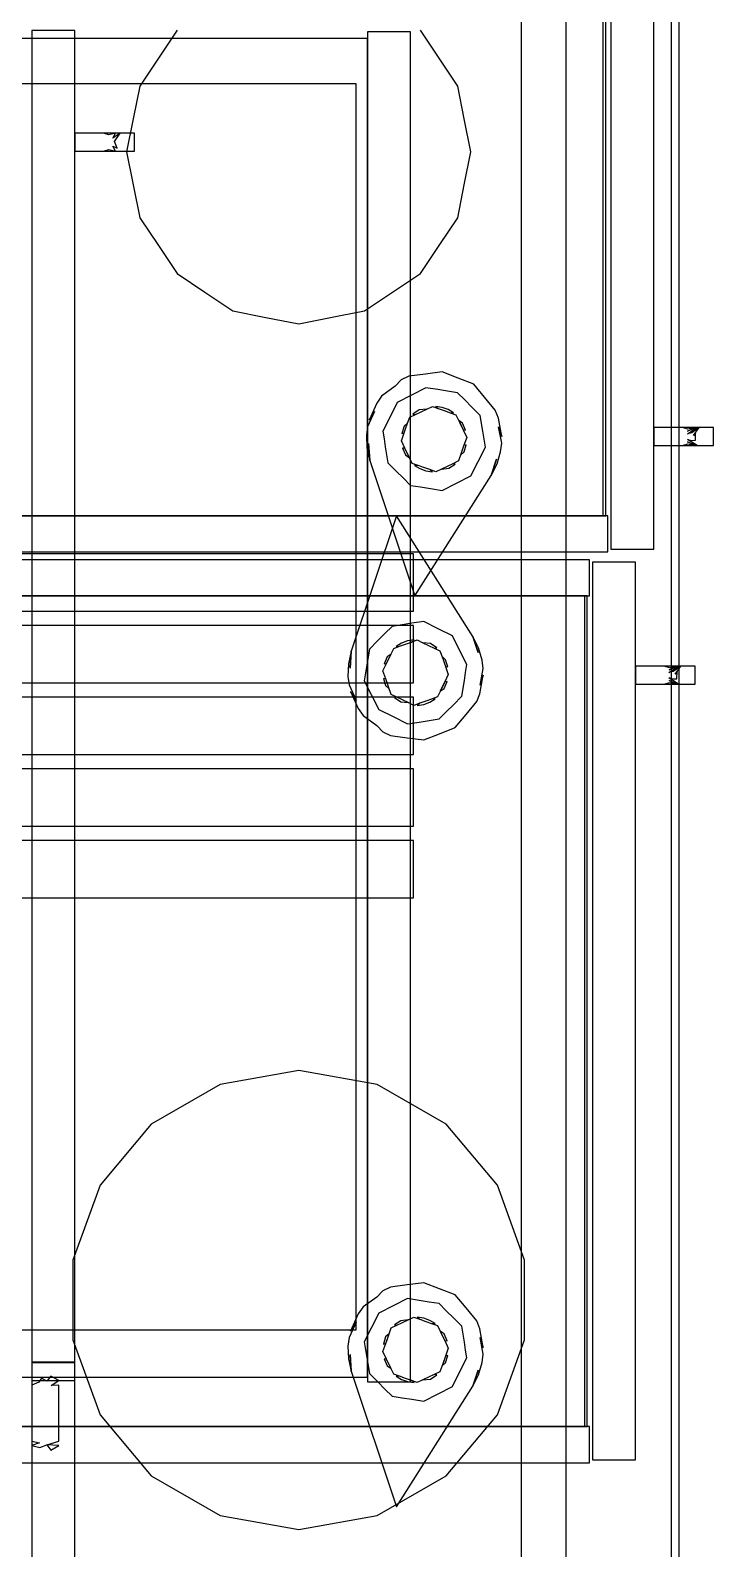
# Model space of a CAD drawing. Header units: millimetres. Extents: x -28.2 to 24.3, y -24.8 to 12.4.
# Drawn here: x -5.409 to -5.106, y 2.232 to 2.905 of the extents above; entities that cross this region are included whole.
import ezdxf

# ---------------------------------------------------------------- set-up
doc = ezdxf.new("R2010")
doc.units = ezdxf.units.MM
doc.layers.add('BUILDINGELEMENTPROXY', color=8, linetype='Continuous')
doc.layers.add('FURNISHINGELEMENT', color=8, linetype='Continuous')

msp = doc.modelspace()

# ---------------------------------------------------------------- linework, layer by layer
at = {"layer": 'BUILDINGELEMENTPROXY'}
for p, q in [((-5.12456, 2.10132, 1.235), (-5.12456, 3.09252, 1.235)), ((-5.34354, 2.9051, 1.25935), (-5.3518, 2.89274, 1.25935)), ((-5.22752, 2.89274, 1.25935), (-5.23578, 2.9051, 1.25935)), ((-5.3518, 2.89274, 1.25935), (-5.36006, 2.88038, 1.25935)), ((-5.21926, 2.88038, 1.25935), (-5.22752, 2.89274, 1.25935)), ((-5.36006, 2.88038, 1.25935), (-5.36296, 2.8658, 1.25935)), ((-5.21636, 2.8658, 1.25935), (-5.21926, 2.88038, 1.25935)), ((-5.36296, 2.8658, 1.25935), (-5.36586, 2.85122, 1.25935)), ((-5.21346, 2.85122, 1.25935), (-5.21636, 2.8658, 1.25935)), ((-5.36586, 2.85122, 1.25935), (-5.36296, 2.83664, 1.25935)), ((-5.21636, 2.83664, 1.25935), (-5.21346, 2.85122, 1.25935)), ((-5.36296, 2.83664, 1.25935), (-5.36006, 2.82206, 1.25935)), ((-5.21926, 2.82206, 1.25935), (-5.21636, 2.83664, 1.25935)), ((-5.36006, 2.82206, 1.25935), (-5.3518, 2.8097, 1.25935)), ((-5.22752, 2.8097, 1.25935), (-5.21926, 2.82206, 1.25935)), ((-5.3518, 2.8097, 1.25935), (-5.34354, 2.79734, 1.25935)), ((-5.23578, 2.79734, 1.25935), (-5.22752, 2.8097, 1.25935)), ((-5.34354, 2.79734, 1.25935), (-5.33118, 2.78908, 1.25935)), ((-5.24814, 2.78908, 1.25935), (-5.23578, 2.79734, 1.25935)), ((-5.33118, 2.78908, 1.25935), (-5.31882, 2.78082, 1.25935)), ((-5.2605, 2.78082, 1.25935), (-5.24814, 2.78908, 1.25935)), ((-5.31882, 2.78082, 1.25935), (-5.30424, 2.77792, 1.25935)), ((-5.30424, 2.77792, 1.25935), (-5.28966, 2.77502, 1.25935)), ((-5.28966, 2.77502, 1.25935), (-5.27109, 2.77871, 1.25935)), ((-5.27109, 2.77871, 1.25935), (-5.2605, 2.78082, 1.25935)), ((-5.23886, 2.67312, 1.25935), (-5.58646, 2.67312, 1.25935)), ((-5.23886, 2.64772, 1.25935), (-5.23886, 2.67312, 1.25935)), ((-5.58646, 2.64772, 1.25935), (-5.23886, 2.64772, 1.25935)), ((-5.23886, 2.64137, 1.25935), (-5.58646, 2.64137, 1.25935)), ((-5.23886, 2.61597, 1.25935), (-5.23886, 2.64137, 1.25935)), ((-5.58646, 2.61597, 1.25935), (-5.23886, 2.61597, 1.25935)), ((-5.23886, 2.60962, 1.25935), (-5.58646, 2.60962, 1.25935)), ((-5.23886, 2.58422, 1.25935), (-5.23886, 2.60962, 1.25935)), ((-5.58646, 2.58422, 1.25935), (-5.23886, 2.58422, 1.25935)), ((-5.23886, 2.57787, 1.25935), (-5.58646, 2.57787, 1.25935)), ((-5.23886, 2.55247, 1.25935), (-5.23886, 2.57787, 1.25935)), ((-5.58646, 2.55247, 1.25935), (-5.23886, 2.55247, 1.25935)), ((-5.23886, 2.54612, 1.25935), (-5.58646, 2.54612, 1.25935)), ((-5.23886, 2.52072, 1.25935), (-5.23886, 2.54612, 1.25935)), ((-5.58646, 2.52072, 1.25935), (-5.23886, 2.52072, 1.25935)), ((-5.28966, 2.44422, 1.25935), (-5.32441, 2.43809, 1.25935)), ((-5.25491, 2.43809, 1.25935), (-5.28966, 2.44422, 1.25935)), ((-5.32441, 2.43809, 1.25935), (-5.35496, 2.42045, 1.25935)), ((-5.22435, 2.42045, 1.25935), (-5.25491, 2.43809, 1.25935)), ((-5.35496, 2.42045, 1.25935), (-5.37764, 2.39342, 1.25935)), ((-5.20167, 2.39342, 1.25935), (-5.22435, 2.42045, 1.25935)), ((-5.37764, 2.39342, 1.25935), (-5.38971, 2.36026, 1.25935)), ((-5.1896, 2.36026, 1.25935), (-5.20167, 2.39342, 1.25935)), ((-5.38971, 2.36026, 1.25935), (-5.38971, 2.32498, 1.25935)), ((-5.1896, 2.32498, 1.25935), (-5.1896, 2.36026, 1.25935)), ((-5.38971, 2.32498, 1.25935), (-5.37764, 2.29182, 1.25935)), ((-5.20167, 2.29182, 1.25935), (-5.1896, 2.32498, 1.25935)), ((-5.37764, 2.29182, 1.25935), (-5.35496, 2.26479, 1.25935)), ((-5.22435, 2.26479, 1.25935), (-5.20167, 2.29182, 1.25935)), ((-5.35496, 2.26479, 1.25935), (-5.32441, 2.24715, 1.25935)), ((-5.25491, 2.24715, 1.25935), (-5.22435, 2.26479, 1.25935)), ((-5.32441, 2.24715, 1.25935), (-5.28966, 2.24102, 1.25935)), ((-5.28966, 2.24102, 1.25935), (-5.25491, 2.24715, 1.25935))]:
    msp.add_line(p, q, dxfattribs=at)
at = {"layer": 'FURNISHINGELEMENT'}
for p, q in [((-5.19116, 4.34515), (-5.19116, 0.13292)), ((-5.17116, 0.13292), (-5.17116, 4.34515)), ((-5.15141, 3.07301, 1.18375), (-5.15141, 2.67523, 1.18375)), ((-5.13241, 2.67523, 1.18375), (-5.13241, 3.07301, 1.18375)), ((-5.15481, 2.69001, 0.50125), (-5.15481, 3.05801, 0.50125)), ((-5.15372, 2.69001, 1.18425), (-5.15372, 3.05801, 1.18425)), ((-5.1212, 1.12066), (-5.1212, 3.05092)), ((-5.25916, 2.90144, 2.031), (-5.65916, 2.90144, 2.031)), ((-5.38885, 2.90503, 2.79), (-5.40785, 2.90503, 2.79)), ((-5.40785, 2.90503, 2.79), (-5.40785, 2.30703, 2.79)), ((-5.38885, 2.30703, 2.79), (-5.38885, 2.90503, 2.79)), ((-5.24016, 2.90444, 2.033), (-5.25916, 2.90444, 2.033)), ((-5.25916, 2.90444, 2.033), (-5.25916, 2.30644, 2.033)), ((-5.25916, 2.30844, 2.031), (-5.25916, 2.90144, 2.031)), ((-5.24016, 2.30644, 2.033), (-5.24016, 2.90444, 2.033)), ((-5.26416, 2.88144, 2.019), (-5.50416, 2.88144, 2.019)), ((-5.26416, 2.32944, 2.019), (-5.26416, 2.88144, 2.019)), ((-5.36235, 2.85951, 2.4065), (-5.38885, 2.85951, 2.4065)), ((-5.38885, 2.85951, 2.4065), (-5.38885, 2.85151, 2.4065)), ((-5.38611, 2.85951, 2.235), (-5.38885, 2.85951, 2.235)), ((-5.38885, 2.85951, 2.235), (-5.38885, 2.85551, 2.239)), ((-5.3811, 2.85951, 2.235), (-5.38611, 2.85951, 2.235)), ((-5.37609, 2.85951, 2.235), (-5.3811, 2.85951, 2.235)), ((-5.37374, 2.85875, 2.23734), (-5.37609, 2.85951, 2.235)), ((-5.37086, 2.85951, 2.23572), (-5.37374, 2.85875, 2.23734)), ((-5.36869, 2.85951, 2.23712), (-5.37201, 2.8573, 2.23912)), ((-5.37201, 2.8573, 2.23912), (-5.37086, 2.85951, 2.23572)), ((-5.37124, 2.85578, 2.24021), (-5.36869, 2.85951, 2.23712)), ((-5.36235, 2.85151, 2.4065), (-5.36235, 2.85951, 2.4065)), ((-5.38885, 2.85551, 2.239), (-5.38885, 2.85151, 2.235)), ((-5.37609, 2.85151, 2.235), (-5.37374, 2.85226, 2.23734)), ((-5.37374, 2.85226, 2.23734), (-5.37086, 2.85151, 2.23572)), ((-5.37086, 2.85151, 2.23572), (-5.37193, 2.85371, 2.23916)), ((-5.37193, 2.85371, 2.23916), (-5.37009, 2.85288, 2.24015)), ((-5.37009, 2.85288, 2.24015), (-5.37124, 2.85578, 2.24021)), ((-5.38885, 2.85151, 2.4065), (-5.36235, 2.85151, 2.4065)), ((-5.38885, 2.85151, 2.235), (-5.38611, 2.85151, 2.235)), ((-5.38611, 2.85151, 2.235), (-5.3811, 2.85151, 2.235)), ((-5.3811, 2.85151, 2.235), (-5.37609, 2.85151, 2.235)), ((-5.24088, 2.75185, 0.485), (-5.24429, 2.75023, 0.48382)), ((-5.23347, 2.75282, 0.485), (-5.24088, 2.75185, 0.485)), ((-5.22606, 2.75378, 0.485), (-5.23347, 2.75282, 0.485)), ((-5.21911, 2.75105, 0.485), (-5.22606, 2.75378, 0.485)), ((-5.21215, 2.74833, 0.485), (-5.21911, 2.75105, 0.485)), ((-5.2469, 2.74743, 0.485), (-5.25293, 2.74301, 0.485)), ((-5.24429, 2.75023, 0.48382), (-5.2469, 2.74743, 0.485)), ((-5.23334, 2.74672, 0.357), (-5.23967, 2.74349, 0.357)), ((-5.2281, 2.7459, 0.357), (-5.23334, 2.74672, 0.357)), ((-5.2237, 2.7452, 0.357), (-5.2281, 2.7459, 0.357)), ((-5.2193, 2.74451, 0.357), (-5.2237, 2.7452, 0.357)), ((-5.21614, 2.74136, 0.357), (-5.2193, 2.74451, 0.357)), ((-5.20737, 2.74258, 0.485), (-5.21215, 2.74833, 0.485)), ((-5.25513, 2.73995, 0.48394), (-5.25853, 2.73235, 0.48383)), ((-5.25293, 2.74301, 0.485), (-5.25513, 2.73995, 0.48394)), ((-5.246, 2.74025, 0.357), (-5.24922, 2.73392, 0.357)), ((-5.23967, 2.74349, 0.357), (-5.246, 2.74025, 0.357)), ((-5.23296, 2.73729, 0.357), (-5.23046, 2.73848, 0.357)), ((-5.23046, 2.73848, 0.357), (-5.22785, 2.73755, 0.357)), ((-5.22611, 2.73804, 0.35995), (-5.22904, 2.73848, 0.35997)), ((-5.22904, 2.73848, 0.35997), (-5.22785, 2.73755, 0.361)), ((-5.22785, 2.73755, 0.357), (-5.22523, 2.73662, 0.357)), ((-5.22785, 2.73755, 0.361), (-5.22523, 2.73662, 0.361)), ((-5.22349, 2.73709, 0.36003), (-5.22611, 2.73804, 0.35995)), ((-5.21299, 2.73821, 0.357), (-5.21614, 2.74136, 0.357)), ((-5.20923, 2.73447, 0.357), (-5.21299, 2.73821, 0.357)), ((-5.2026, 2.73683, 0.485), (-5.20737, 2.74258, 0.485)), ((-5.25607, 2.73623, 0.485), (-5.25922, 2.72946, 0.485)), ((-5.25853, 2.73235, 0.48383), (-5.25607, 2.73623, 0.485)), ((-5.24922, 2.73392, 0.357), (-5.25244, 2.72758, 0.357)), ((-5.24141, 2.7311, 0.361), (-5.24303, 2.72973, 0.35971)), ((-5.24233, 2.72849, 0.361), (-5.24141, 2.7311, 0.361)), ((-5.24171, 2.73026, 0.357), (-5.24048, 2.73372, 0.357)), ((-5.24048, 2.73372, 0.357), (-5.23797, 2.73491, 0.357)), ((-5.23631, 2.73692, 0.35959), (-5.2391, 2.73505, 0.35987)), ((-5.2391, 2.73505, 0.35987), (-5.23797, 2.73491, 0.361)), ((-5.23797, 2.73491, 0.357), (-5.23547, 2.7361, 0.357)), ((-5.23797, 2.73491, 0.361), (-5.23547, 2.7361, 0.361)), ((-5.23296, 2.73729, 0.361), (-5.23631, 2.73692, 0.35959)), ((-5.23547, 2.7361, 0.357), (-5.23296, 2.73729, 0.357)), ((-5.23547, 2.7361, 0.361), (-5.23296, 2.73729, 0.361)), ((-5.22523, 2.73662, 0.357), (-5.22262, 2.73569, 0.357)), ((-5.22523, 2.73662, 0.361), (-5.22262, 2.73569, 0.361)), ((-5.22111, 2.73567, 0.35986), (-5.22349, 2.73709, 0.36003)), ((-5.22262, 2.73569, 0.357), (-5.22001, 2.73477, 0.357)), ((-5.22262, 2.73569, 0.361), (-5.22111, 2.73567, 0.35986)), ((-5.22001, 2.73477, 0.357), (-5.21843, 2.73145, 0.357)), ((-5.21706, 2.73106, 0.35971), (-5.21882, 2.73226, 0.361)), ((-5.21882, 2.73226, 0.361), (-5.21763, 2.72976, 0.361)), ((-5.21843, 2.73145, 0.357), (-5.21684, 2.7281, 0.357)), ((-5.21578, 2.72799, 0.35938), (-5.21706, 2.73106, 0.35971)), ((-5.20812, 2.72745, 0.357), (-5.20923, 2.73447, 0.357)), ((-5.2012, 2.73333, 0.48394), (-5.2026, 2.73683, 0.485)), ((-5.19974, 2.72513, 0.48383), (-5.2012, 2.73333, 0.48394)), ((-5.25922, 2.72946, 0.485), (-5.25967, 2.72571, 0.48398)), ((-5.25967, 2.72571, 0.48398), (-5.25946, 2.72009, 0.48353)), ((-5.25244, 2.72758, 0.357), (-5.25188, 2.72407, 0.357)), ((-5.25188, 2.72407, 0.357), (-5.25132, 2.72056, 0.357)), ((-5.24419, 2.72326, 0.357), (-5.24295, 2.72676, 0.357)), ((-5.24303, 2.72973, 0.35971), (-5.24399, 2.72654, 0.35938)), ((-5.24399, 2.72654, 0.35938), (-5.24295, 2.72676, 0.361)), ((-5.24295, 2.72676, 0.357), (-5.24171, 2.73026, 0.357)), ((-5.24295, 2.72676, 0.361), (-5.24233, 2.72849, 0.361)), ((-5.21763, 2.72976, 0.361), (-5.21684, 2.7281, 0.361)), ((-5.21684, 2.7281, 0.357), (-5.21524, 2.72475, 0.357)), ((-5.21684, 2.7281, 0.361), (-5.21578, 2.72799, 0.35938)), ((-5.21524, 2.72475, 0.357), (-5.21649, 2.72125, 0.357)), ((-5.20756, 2.72394, 0.357), (-5.20812, 2.72745, 0.357)), ((-5.19977, 2.72216, 0.485), (-5.20119, 2.7295, 0.485)), ((-5.20119, 2.7295, 0.485), (-5.19974, 2.72513, 0.48383)), ((-5.10591, 2.72912, 1.14349), (-5.13241, 2.72912, 1.14349)), ((-5.13241, 2.72912, 1.14349), (-5.13241, 2.72112, 1.14349)), ((-5.12967, 2.72912, 0.97199), (-5.13241, 2.72912, 0.97199)), ((-5.13241, 2.72912, 0.97199), (-5.13241, 2.72512, 0.97599)), ((-5.13241, 2.72512, 0.97599), (-5.13241, 2.72112, 0.97199)), ((-5.12466, 2.72912, 0.97199), (-5.12967, 2.72912, 0.97199)), ((-5.11965, 2.72912, 0.97199), (-5.12466, 2.72912, 0.97199)), ((-5.11731, 2.72836, 0.97433), (-5.11965, 2.72912, 0.97199)), ((-5.11755, 2.72636, 0.97579), (-5.11327, 2.72912, 0.97332)), ((-5.1156, 2.7267, 0.97621), (-5.11755, 2.72636, 0.97579)), ((-5.11327, 2.72912, 0.97332), (-5.11745, 2.72748, 0.97522)), ((-5.11745, 2.72748, 0.97522), (-5.11442, 2.72912, 0.97271)), ((-5.11442, 2.72912, 0.97271), (-5.11731, 2.72836, 0.97433)), ((-5.11225, 2.72912, 0.97412), (-5.1156, 2.7267, 0.97621)), ((-5.11479, 2.72559, 0.97719), (-5.11225, 2.72912, 0.97412)), ((-5.11395, 2.72668, 0.97809), (-5.11479, 2.72559, 0.97719)), ((-5.11396, 2.72347, 0.97794), (-5.11395, 2.72668, 0.97809)), ((-5.10591, 2.72112, 1.14349), (-5.10591, 2.72912, 1.14349)), ((-5.25946, 2.72009, 0.48353), (-5.25819, 2.71455, 0.48395)), ((-5.25819, 2.71455, 0.48395), (-5.2587, 2.722, 0.485)), ((-5.2587, 2.722, 0.485), (-5.25819, 2.71455, 0.485)), ((-5.25132, 2.72056, 0.357), (-5.2502, 2.71355, 0.357)), ((-5.2426, 2.71991, 0.357), (-5.24419, 2.72326, 0.357)), ((-5.2426, 2.71991, 0.361), (-5.24365, 2.72002, 0.35938)), ((-5.24365, 2.72002, 0.35938), (-5.24238, 2.71696, 0.35971)), ((-5.24181, 2.71826, 0.361), (-5.2426, 2.71991, 0.361)), ((-5.241, 2.71656, 0.357), (-5.2426, 2.71991, 0.357)), ((-5.24062, 2.71575, 0.361), (-5.24181, 2.71826, 0.361)), ((-5.21773, 2.71776, 0.357), (-5.21896, 2.7143, 0.357)), ((-5.2171, 2.71952, 0.361), (-5.21803, 2.71691, 0.361)), ((-5.21803, 2.71691, 0.361), (-5.2164, 2.71829, 0.35971)), ((-5.21649, 2.72125, 0.357), (-5.21773, 2.71776, 0.357)), ((-5.21649, 2.72125, 0.361), (-5.2171, 2.71952, 0.361)), ((-5.21545, 2.72147, 0.35938), (-5.21649, 2.72125, 0.361)), ((-5.2164, 2.71829, 0.35971), (-5.21545, 2.72147, 0.35938)), ((-5.21022, 2.71409, 0.357), (-5.207, 2.72043, 0.357)), ((-5.207, 2.72043, 0.357), (-5.20756, 2.72394, 0.357)), ((-5.2018, 2.71301, 0.48353), (-5.20024, 2.71841, 0.48398)), ((-5.20024, 2.71841, 0.48398), (-5.19977, 2.72216, 0.485)), ((-5.13241, 2.72112, 1.14349), (-5.10591, 2.72112, 1.14349)), ((-5.13241, 2.72112, 0.97199), (-5.12967, 2.72112, 0.97199)), ((-5.12967, 2.72112, 0.97199), (-5.12466, 2.72112, 0.97199)), ((-5.12466, 2.72112, 0.97199), (-5.11965, 2.72112, 0.97199)), ((-5.11965, 2.72112, 0.97199), (-5.11731, 2.72187, 0.97433)), ((-5.11327, 2.72112, 0.97332), (-5.11755, 2.72387, 0.97579)), ((-5.11755, 2.72387, 0.97579), (-5.11546, 2.72345, 0.97624)), ((-5.11442, 2.72112, 0.97271), (-5.11745, 2.72275, 0.97522)), ((-5.11745, 2.72275, 0.97522), (-5.11327, 2.72112, 0.97332)), ((-5.11731, 2.72187, 0.97433), (-5.11442, 2.72112, 0.97271)), ((-5.11546, 2.72345, 0.97624), (-5.11396, 2.72347, 0.97794)), ((-5.25819, 2.71455, 0.485), (-5.23825, 2.65453, 0.485)), ((-5.2502, 2.71355, 0.357), (-5.24645, 2.7098, 0.357)), ((-5.24238, 2.71696, 0.35971), (-5.24062, 2.71575, 0.361)), ((-5.23943, 2.71325, 0.357), (-5.241, 2.71656, 0.357)), ((-5.23681, 2.71232, 0.357), (-5.23943, 2.71325, 0.357)), ((-5.23681, 2.71232, 0.361), (-5.23833, 2.71235, 0.35986)), ((-5.23833, 2.71235, 0.35986), (-5.23595, 2.71092, 0.36003)), ((-5.2342, 2.71139, 0.361), (-5.23681, 2.71232, 0.361)), ((-5.2342, 2.71139, 0.357), (-5.23681, 2.71232, 0.357)), ((-5.23595, 2.71092, 0.36003), (-5.23332, 2.70997, 0.35995)), ((-5.23159, 2.71046, 0.361), (-5.2342, 2.71139, 0.361)), ((-5.23159, 2.71046, 0.357), (-5.2342, 2.71139, 0.357)), ((-5.22647, 2.71072, 0.357), (-5.22898, 2.70953, 0.357)), ((-5.22397, 2.71192, 0.361), (-5.22647, 2.71072, 0.361)), ((-5.22397, 2.71192, 0.357), (-5.22647, 2.71072, 0.357)), ((-5.22647, 2.71072, 0.361), (-5.22313, 2.7111, 0.35959)), ((-5.22146, 2.71311, 0.361), (-5.22397, 2.71192, 0.361)), ((-5.22146, 2.71311, 0.357), (-5.22397, 2.71192, 0.357)), ((-5.22313, 2.7111, 0.35959), (-5.22033, 2.71296, 0.35987)), ((-5.21896, 2.7143, 0.357), (-5.22146, 2.71311, 0.357)), ((-5.22033, 2.71296, 0.35987), (-5.22146, 2.71311, 0.361)), ((-5.21344, 2.70776, 0.357), (-5.21022, 2.71409, 0.357)), ((-5.20438, 2.70794, 0.485), (-5.20208, 2.71505, 0.485)), ((-5.20208, 2.71505, 0.485), (-5.20438, 2.70794, 0.48395)), ((-5.20438, 2.70794, 0.48395), (-5.2018, 2.71301, 0.48353)), ((-5.24645, 2.7098, 0.357), (-5.24329, 2.70665, 0.357)), ((-5.24329, 2.70665, 0.357), (-5.24014, 2.7035, 0.357)), ((-5.23825, 2.65453, 0.485), (-5.20438, 2.70794, 0.485)), ((-5.23332, 2.70997, 0.35995), (-5.2304, 2.70953, 0.35997)), ((-5.2304, 2.70953, 0.35997), (-5.23159, 2.71046, 0.361)), ((-5.22898, 2.70953, 0.357), (-5.23159, 2.71046, 0.357)), ((-5.2261, 2.70129, 0.357), (-5.21977, 2.70453, 0.357)), ((-5.21977, 2.70453, 0.357), (-5.21344, 2.70776, 0.357)), ((-5.24014, 2.7035, 0.357), (-5.23574, 2.70281, 0.357)), ((-5.23574, 2.70281, 0.357), (-5.23134, 2.70212, 0.357)), ((-5.23134, 2.70212, 0.357), (-5.2261, 2.70129, 0.357)), ((-5.15272, 2.69001, 1.18475), (-5.73272, 2.69001, 1.18475)), ((-5.69772, 2.69001, 0.50125), (-5.15481, 2.69001, 0.50125)), ((-5.69772, 2.69001, 1.18425), (-5.15372, 2.69001, 1.18425)), ((-5.24642, 2.69001, 0.485), (-5.26636, 2.62999, 0.485)), ((-5.21256, 2.63659, 0.485), (-5.24642, 2.69001, 0.485)), ((-5.15272, 2.67401, 1.18475), (-5.15272, 2.69001, 1.18475)), ((-5.16089, 2.67053, 1.18475), (-5.74089, 2.67053, 1.18475)), ((-5.73272, 2.67401, 1.18475), (-5.15272, 2.67401, 1.18475)), ((-5.16089, 2.65453, 1.18475), (-5.16089, 2.67053, 1.18475)), ((-5.15141, 2.67523, 1.18375), (-5.13241, 2.67523, 1.18375)), ((-5.14058, 2.66953, 1.18375), (-5.15958, 2.66953, 1.18375)), ((-5.15958, 2.66953, 1.18375), (-5.15958, 2.27175, 1.18375)), ((-5.14058, 2.27175, 1.18375), (-5.14058, 2.66953, 1.18375)), ((-5.74089, 2.65453, 1.18475), (-5.16089, 2.65453, 1.18475)), ((-5.16299, 2.65453, 0.50125), (-5.70589, 2.65453, 0.50125)), ((-5.16189, 2.65453, 1.18425), (-5.70589, 2.65453, 1.18425)), ((-5.16299, 2.28653, 0.50125), (-5.16299, 2.65453, 0.50125)), ((-5.16189, 2.28653, 1.18425), (-5.16189, 2.65453, 1.18425)), ((-5.25147, 2.63788, 0.357), (-5.25462, 2.63474, 0.357)), ((-5.24831, 2.64103, 0.357), (-5.25147, 2.63788, 0.357)), ((-5.24391, 2.64172, 0.357), (-5.24831, 2.64103, 0.357)), ((-5.23951, 2.64242, 0.357), (-5.24391, 2.64172, 0.357)), ((-5.23427, 2.64324, 0.357), (-5.23951, 2.64242, 0.357)), ((-5.22794, 2.64001, 0.357), (-5.23427, 2.64324, 0.357)), ((-5.22161, 2.63678, 0.357), (-5.22794, 2.64001, 0.357)), ((-5.21839, 2.63044, 0.357), (-5.22161, 2.63678, 0.357)), ((-5.20998, 2.63152, 0.48353), (-5.21256, 2.63659, 0.48395)), ((-5.21256, 2.63659, 0.48395), (-5.21025, 2.62949, 0.485)), ((-5.21025, 2.62949, 0.485), (-5.21256, 2.63659, 0.485)), ((-5.26636, 2.62999, 0.48395), (-5.26764, 2.62444, 0.48353)), ((-5.26636, 2.62999, 0.485), (-5.26688, 2.62253, 0.485)), ((-5.26688, 2.62253, 0.485), (-5.26636, 2.62999, 0.48395)), ((-5.25838, 2.63099, 0.357), (-5.25949, 2.62397, 0.357)), ((-5.25462, 2.63474, 0.357), (-5.25838, 2.63099, 0.357)), ((-5.24918, 2.62797, 0.357), (-5.2476, 2.63129, 0.357)), ((-5.2476, 2.63129, 0.357), (-5.24499, 2.63222, 0.357)), ((-5.24412, 2.63361, 0.36003), (-5.2465, 2.63219, 0.35986)), ((-5.2465, 2.63219, 0.35986), (-5.24499, 2.63222, 0.361)), ((-5.24499, 2.63222, 0.361), (-5.24238, 2.63314, 0.361)), ((-5.24499, 2.63222, 0.357), (-5.24238, 2.63314, 0.357)), ((-5.2415, 2.63457, 0.35995), (-5.24412, 2.63361, 0.36003)), ((-5.24238, 2.63314, 0.361), (-5.23976, 2.63407, 0.361)), ((-5.24238, 2.63314, 0.357), (-5.23976, 2.63407, 0.357)), ((-5.23857, 2.63501, 0.35997), (-5.2415, 2.63457, 0.35995)), ((-5.23976, 2.63407, 0.361), (-5.23857, 2.63501, 0.35997)), ((-5.23976, 2.63407, 0.357), (-5.23715, 2.635, 0.357)), ((-5.23715, 2.635, 0.357), (-5.23465, 2.63381, 0.357)), ((-5.23465, 2.63381, 0.361), (-5.23214, 2.63262, 0.361)), ((-5.2313, 2.63344, 0.35959), (-5.23465, 2.63381, 0.361)), ((-5.23465, 2.63381, 0.357), (-5.23214, 2.63262, 0.357)), ((-5.23214, 2.63262, 0.361), (-5.22964, 2.63143, 0.361)), ((-5.23214, 2.63262, 0.357), (-5.22964, 2.63143, 0.357)), ((-5.22851, 2.63157, 0.35987), (-5.2313, 2.63344, 0.35959)), ((-5.22964, 2.63143, 0.361), (-5.22851, 2.63157, 0.35987)), ((-5.22964, 2.63143, 0.357), (-5.22713, 2.63024, 0.357)), ((-5.22713, 2.63024, 0.357), (-5.2259, 2.62678, 0.357)), ((-5.21517, 2.6241, 0.357), (-5.21839, 2.63044, 0.357)), ((-5.20842, 2.62612, 0.48398), (-5.20998, 2.63152, 0.48353)), ((-5.26764, 2.62444, 0.48353), (-5.26784, 2.61882, 0.48398)), ((-5.25949, 2.62397, 0.357), (-5.26005, 2.62046, 0.357)), ((-5.25237, 2.62127, 0.357), (-5.25077, 2.62462, 0.357)), ((-5.25055, 2.62758, 0.35971), (-5.25183, 2.62451, 0.35938)), ((-5.25183, 2.62451, 0.35938), (-5.25077, 2.62462, 0.361)), ((-5.25077, 2.62462, 0.357), (-5.24918, 2.62797, 0.357)), ((-5.25077, 2.62462, 0.361), (-5.24998, 2.62628, 0.361)), ((-5.24879, 2.62878, 0.361), (-5.25055, 2.62758, 0.35971)), ((-5.24998, 2.62628, 0.361), (-5.24879, 2.62878, 0.361)), ((-5.22458, 2.62625, 0.35971), (-5.2262, 2.62763, 0.361)), ((-5.2262, 2.62763, 0.361), (-5.22528, 2.62501, 0.361)), ((-5.2259, 2.62678, 0.357), (-5.22466, 2.62328, 0.357)), ((-5.22528, 2.62501, 0.361), (-5.22466, 2.62328, 0.361)), ((-5.22466, 2.62328, 0.361), (-5.22362, 2.62307, 0.35938)), ((-5.22466, 2.62328, 0.357), (-5.22342, 2.61979, 0.357)), ((-5.22362, 2.62307, 0.35938), (-5.22458, 2.62625, 0.35971)), ((-5.21573, 2.6206, 0.357), (-5.21517, 2.6241, 0.357)), ((-5.20795, 2.62238, 0.485), (-5.20842, 2.62612, 0.48398)), ((-5.11408, 2.62342, 1.14075), (-5.14058, 2.62342, 1.14075)), ((-5.14058, 2.62342, 1.14075), (-5.14058, 2.61542, 1.14075)), ((-5.13784, 2.62342, 0.96925), (-5.14058, 2.62342, 0.96925)), ((-5.14058, 2.62342, 0.96925), (-5.14058, 2.61942, 0.97325)), ((-5.13283, 2.62342, 0.96925), (-5.13784, 2.62342, 0.96925)), ((-5.12782, 2.62342, 0.96925), (-5.13283, 2.62342, 0.96925)), ((-5.12548, 2.62266, 0.97159), (-5.12782, 2.62342, 0.96925)), ((-5.12572, 2.62066, 0.97305), (-5.12145, 2.62342, 0.97058)), ((-5.12145, 2.62342, 0.97058), (-5.12563, 2.62178, 0.97248)), ((-5.12563, 2.62178, 0.97248), (-5.12259, 2.62342, 0.96997)), ((-5.12259, 2.62342, 0.96997), (-5.12548, 2.62266, 0.97159)), ((-5.12042, 2.62342, 0.97137), (-5.12378, 2.621, 0.97346)), ((-5.12297, 2.61989, 0.97445), (-5.12042, 2.62342, 0.97137)), ((-5.11408, 2.61542, 1.14075), (-5.11408, 2.62342, 1.14075)), ((-5.26784, 2.61882, 0.48398), (-5.26739, 2.61508, 0.485)), ((-5.26005, 2.62046, 0.357), (-5.26061, 2.61695, 0.357)), ((-5.26061, 2.61695, 0.357), (-5.25739, 2.61062, 0.357)), ((-5.25112, 2.61777, 0.357), (-5.25237, 2.62127, 0.357)), ((-5.25112, 2.61777, 0.361), (-5.25216, 2.61799, 0.35938)), ((-5.25216, 2.61799, 0.35938), (-5.25121, 2.61481, 0.35971)), ((-5.24988, 2.61428, 0.357), (-5.25112, 2.61777, 0.357)), ((-5.25051, 2.61604, 0.361), (-5.25112, 2.61777, 0.361)), ((-5.22501, 2.61644, 0.357), (-5.22661, 2.61309, 0.357)), ((-5.22501, 2.61644, 0.361), (-5.2258, 2.61478, 0.361)), ((-5.22523, 2.61348, 0.35971), (-5.22396, 2.61655, 0.35938)), ((-5.22342, 2.61979, 0.357), (-5.22501, 2.61644, 0.357)), ((-5.22396, 2.61655, 0.35938), (-5.22501, 2.61644, 0.361)), ((-5.21741, 2.61007, 0.357), (-5.21629, 2.61709, 0.357)), ((-5.21629, 2.61709, 0.357), (-5.21573, 2.6206, 0.357)), ((-5.20938, 2.61121, 0.48394), (-5.20791, 2.6194, 0.48383)), ((-5.20936, 2.61504, 0.485), (-5.20795, 2.62238, 0.485)), ((-5.20791, 2.6194, 0.48383), (-5.20936, 2.61504, 0.485)), ((-5.14058, 2.61942, 0.97325), (-5.14058, 2.61542, 0.96925)), ((-5.12378, 2.621, 0.97346), (-5.12572, 2.62066, 0.97305)), ((-5.12145, 2.61542, 0.97058), (-5.12572, 2.61817, 0.97305)), ((-5.12572, 2.61817, 0.97305), (-5.12363, 2.61775, 0.9735)), ((-5.12259, 2.61542, 0.96997), (-5.12563, 2.61706, 0.97248)), ((-5.12563, 2.61706, 0.97248), (-5.12145, 2.61542, 0.97058)), ((-5.12363, 2.61775, 0.9735), (-5.12214, 2.61777, 0.9752)), ((-5.12212, 2.62098, 0.97535), (-5.12297, 2.61989, 0.97445)), ((-5.12214, 2.61777, 0.9752), (-5.12212, 2.62098, 0.97535)), ((-5.26739, 2.61508, 0.485), (-5.26425, 2.6083, 0.485)), ((-5.26425, 2.6083, 0.485), (-5.26671, 2.61219, 0.48383)), ((-5.26671, 2.61219, 0.48383), (-5.26331, 2.60459, 0.48394)), ((-5.25739, 2.61062, 0.357), (-5.25417, 2.60428, 0.357)), ((-5.25121, 2.61481, 0.35971), (-5.24958, 2.61343, 0.361)), ((-5.24958, 2.61343, 0.361), (-5.25051, 2.61604, 0.361)), ((-5.24865, 2.61082, 0.357), (-5.24988, 2.61428, 0.357)), ((-5.24615, 2.60963, 0.357), (-5.24865, 2.61082, 0.357)), ((-5.22818, 2.60977, 0.357), (-5.2308, 2.60884, 0.357)), ((-5.22661, 2.61309, 0.357), (-5.22818, 2.60977, 0.357)), ((-5.2258, 2.61478, 0.361), (-5.22699, 2.61227, 0.361)), ((-5.22699, 2.61227, 0.361), (-5.22523, 2.61348, 0.35971)), ((-5.22116, 2.60632, 0.357), (-5.21741, 2.61007, 0.357)), ((-5.21077, 2.6077, 0.485), (-5.20938, 2.61121, 0.48394)), ((-5.14058, 2.61542, 1.14075), (-5.11408, 2.61542, 1.14075)), ((-5.14058, 2.61542, 0.96925), (-5.13784, 2.61542, 0.96925)), ((-5.13784, 2.61542, 0.96925), (-5.13283, 2.61542, 0.96925)), ((-5.13283, 2.61542, 0.96925), (-5.12782, 2.61542, 0.96925)), ((-5.12782, 2.61542, 0.96925), (-5.12548, 2.61617, 0.97159)), ((-5.12548, 2.61617, 0.97159), (-5.12259, 2.61542, 0.96997)), ((-5.26331, 2.60459, 0.48394), (-5.2611, 2.60152, 0.485)), ((-5.25417, 2.60428, 0.357), (-5.24784, 2.60105, 0.357)), ((-5.24615, 2.60963, 0.361), (-5.24728, 2.60949, 0.35987)), ((-5.24728, 2.60949, 0.35987), (-5.24448, 2.60762, 0.35959)), ((-5.24364, 2.60844, 0.357), (-5.24615, 2.60963, 0.357)), ((-5.24364, 2.60844, 0.361), (-5.24615, 2.60963, 0.361)), ((-5.24448, 2.60762, 0.35959), (-5.24114, 2.60725, 0.361)), ((-5.24114, 2.60725, 0.357), (-5.24364, 2.60844, 0.357)), ((-5.24114, 2.60725, 0.361), (-5.24364, 2.60844, 0.361)), ((-5.23863, 2.60605, 0.357), (-5.24114, 2.60725, 0.357)), ((-5.23602, 2.60698, 0.357), (-5.23863, 2.60605, 0.357)), ((-5.23602, 2.60698, 0.361), (-5.23721, 2.60605, 0.35997)), ((-5.23721, 2.60605, 0.35997), (-5.23429, 2.60649, 0.35995)), ((-5.23341, 2.60791, 0.357), (-5.23602, 2.60698, 0.357)), ((-5.23341, 2.60791, 0.361), (-5.23602, 2.60698, 0.361)), ((-5.23429, 2.60649, 0.35995), (-5.23166, 2.60744, 0.36003)), ((-5.2308, 2.60884, 0.357), (-5.23341, 2.60791, 0.357)), ((-5.2308, 2.60884, 0.361), (-5.23341, 2.60791, 0.361)), ((-5.23166, 2.60744, 0.36003), (-5.22928, 2.60887, 0.35986)), ((-5.22928, 2.60887, 0.35986), (-5.2308, 2.60884, 0.361)), ((-5.22747, 2.60003, 0.357), (-5.22432, 2.60317, 0.357)), ((-5.22432, 2.60317, 0.357), (-5.22116, 2.60632, 0.357)), ((-5.21555, 2.60196, 0.485), (-5.21077, 2.6077, 0.485)), ((-5.2611, 2.60152, 0.485), (-5.25508, 2.5971, 0.485)), ((-5.25508, 2.5971, 0.485), (-5.25246, 2.5943, 0.48382)), ((-5.24784, 2.60105, 0.357), (-5.24151, 2.59782, 0.357)), ((-5.24151, 2.59782, 0.357), (-5.23627, 2.59864, 0.357)), ((-5.23627, 2.59864, 0.357), (-5.23187, 2.59933, 0.357)), ((-5.23187, 2.59933, 0.357), (-5.22747, 2.60003, 0.357)), ((-5.22728, 2.59348, 0.485), (-5.22032, 2.59621, 0.485)), ((-5.22032, 2.59621, 0.485), (-5.21555, 2.60196, 0.485)), ((-5.25246, 2.5943, 0.48382), (-5.24906, 2.59268, 0.485)), ((-5.24906, 2.59268, 0.485), (-5.24165, 2.59172, 0.485)), ((-5.24165, 2.59172, 0.485), (-5.23424, 2.59075, 0.485)), ((-5.23424, 2.59075, 0.485), (-5.22728, 2.59348, 0.485)), ((-5.24906, 2.34837, 0.485), (-5.25246, 2.34675, 0.48382)), ((-5.24165, 2.34934, 0.485), (-5.24906, 2.34837, 0.485)), ((-5.23424, 2.3503, 0.485), (-5.24165, 2.34934, 0.485)), ((-5.22728, 2.34758, 0.485), (-5.23424, 2.3503, 0.485)), ((-5.22032, 2.34485, 0.485), (-5.22728, 2.34758, 0.485)), ((-5.25508, 2.34395, 0.485), (-5.2611, 2.33953, 0.485)), ((-5.25246, 2.34675, 0.48382), (-5.25508, 2.34395, 0.485)), ((-5.24151, 2.34324, 0.357), (-5.24784, 2.34001, 0.357)), ((-5.23627, 2.34242, 0.357), (-5.24151, 2.34324, 0.357)), ((-5.23187, 2.34172, 0.357), (-5.23627, 2.34242, 0.357)), ((-5.22747, 2.34103, 0.357), (-5.23187, 2.34172, 0.357)), ((-5.22432, 2.33788, 0.357), (-5.22747, 2.34103, 0.357)), ((-5.21555, 2.3391, 0.485), (-5.22032, 2.34485, 0.485)), ((-5.26331, 2.33647, 0.48394), (-5.26671, 2.32887, 0.48383)), ((-5.2611, 2.33953, 0.485), (-5.26331, 2.33647, 0.48394)), ((-5.25417, 2.33678, 0.357), (-5.25739, 2.33044, 0.357)), ((-5.24784, 2.34001, 0.357), (-5.25417, 2.33678, 0.357)), ((-5.24114, 2.33381, 0.357), (-5.23863, 2.335, 0.357)), ((-5.23863, 2.335, 0.357), (-5.23602, 2.33407, 0.357)), ((-5.23429, 2.33457, 0.35995), (-5.23721, 2.33501, 0.35997)), ((-5.23721, 2.33501, 0.35997), (-5.23602, 2.33407, 0.361)), ((-5.23602, 2.33407, 0.357), (-5.23341, 2.33314, 0.357)), ((-5.23602, 2.33407, 0.361), (-5.23341, 2.33314, 0.361)), ((-5.23166, 2.33361, 0.36003), (-5.23429, 2.33457, 0.35995)), ((-5.22116, 2.33474, 0.357), (-5.22432, 2.33788, 0.357)), ((-5.21741, 2.33099, 0.357), (-5.22116, 2.33474, 0.357)), ((-5.21077, 2.33335, 0.485), (-5.21555, 2.3391, 0.485)), ((-5.50416, 2.32944, 2.019), (-5.26416, 2.32944, 2.019)), ((-5.26425, 2.33276, 0.485), (-5.26739, 2.32598, 0.485)), ((-5.26671, 2.32887, 0.48383), (-5.26425, 2.33276, 0.485)), ((-5.25739, 2.33044, 0.357), (-5.26061, 2.3241, 0.357)), ((-5.24958, 2.32763, 0.361), (-5.25121, 2.32625, 0.35971)), ((-5.25051, 2.32501, 0.361), (-5.24958, 2.32763, 0.361)), ((-5.24988, 2.32678, 0.357), (-5.24865, 2.33024, 0.357)), ((-5.24865, 2.33024, 0.357), (-5.24615, 2.33143, 0.357)), ((-5.24448, 2.33344, 0.35959), (-5.24728, 2.33157, 0.35987)), ((-5.24728, 2.33157, 0.35987), (-5.24615, 2.33143, 0.361)), ((-5.24615, 2.33143, 0.357), (-5.24364, 2.33262, 0.357)), ((-5.24615, 2.33143, 0.361), (-5.24364, 2.33262, 0.361)), ((-5.24114, 2.33381, 0.361), (-5.24448, 2.33344, 0.35959)), ((-5.24364, 2.33262, 0.357), (-5.24114, 2.33381, 0.357)), ((-5.24364, 2.33262, 0.361), (-5.24114, 2.33381, 0.361)), ((-5.23341, 2.33314, 0.357), (-5.2308, 2.33222, 0.357)), ((-5.23341, 2.33314, 0.361), (-5.2308, 2.33222, 0.361)), ((-5.22928, 2.33219, 0.35986), (-5.23166, 2.33361, 0.36003)), ((-5.2308, 2.33222, 0.357), (-5.22818, 2.33129, 0.357)), ((-5.2308, 2.33222, 0.361), (-5.22928, 2.33219, 0.35986)), ((-5.22818, 2.33129, 0.357), (-5.22661, 2.32797, 0.357)), ((-5.22523, 2.32758, 0.35971), (-5.22699, 2.32878, 0.361)), ((-5.22699, 2.32878, 0.361), (-5.2258, 2.32628, 0.361)), ((-5.22661, 2.32797, 0.357), (-5.22501, 2.32462, 0.357)), ((-5.22396, 2.32451, 0.35938), (-5.22523, 2.32758, 0.35971)), ((-5.21629, 2.32397, 0.357), (-5.21741, 2.33099, 0.357)), ((-5.20938, 2.32985, 0.48394), (-5.21077, 2.33335, 0.485)), ((-5.20791, 2.32165, 0.48383), (-5.20938, 2.32985, 0.48394)), ((-5.26739, 2.32598, 0.485), (-5.26784, 2.32223, 0.48398)), ((-5.26784, 2.32223, 0.48398), (-5.26764, 2.31661, 0.48353)), ((-5.26061, 2.3241, 0.357), (-5.26005, 2.3206, 0.357)), ((-5.26005, 2.3206, 0.357), (-5.25949, 2.31709, 0.357)), ((-5.25237, 2.31979, 0.357), (-5.25112, 2.32328, 0.357)), ((-5.25121, 2.32625, 0.35971), (-5.25216, 2.32307, 0.35938)), ((-5.25216, 2.32307, 0.35938), (-5.25112, 2.32328, 0.361)), ((-5.25112, 2.32328, 0.357), (-5.24988, 2.32678, 0.357)), ((-5.25112, 2.32328, 0.361), (-5.25051, 2.32501, 0.361)), ((-5.2258, 2.32628, 0.361), (-5.22501, 2.32462, 0.361)), ((-5.22501, 2.32462, 0.357), (-5.22342, 2.32127, 0.357)), ((-5.22501, 2.32462, 0.361), (-5.22396, 2.32451, 0.35938)), ((-5.22342, 2.32127, 0.357), (-5.22466, 2.31777, 0.357)), ((-5.21573, 2.32046, 0.357), (-5.21629, 2.32397, 0.357)), ((-5.21517, 2.31695, 0.357), (-5.21573, 2.32046, 0.357)), ((-5.20795, 2.31868, 0.485), (-5.20936, 2.32602, 0.485)), ((-5.20936, 2.32602, 0.485), (-5.20791, 2.32165, 0.48383)), ((-5.38885, 2.31503, 2.789), (-5.40785, 2.31503, 2.789)), ((-5.40785, 2.31503, 2.789), (-5.40785, 1.71703, 2.789)), ((-5.38885, 2.31481, 2.789), (-5.40785, 2.31481, 2.789)), ((-5.40785, 2.31481, 2.789), (-5.40785, 1.71681, 2.789)), ((-5.38885, 1.71703, 2.789), (-5.38885, 2.31503, 2.789)), ((-5.38885, 1.71681, 2.789), (-5.38885, 2.31481, 2.789)), ((-5.26764, 2.31661, 0.48353), (-5.26636, 2.31107, 0.48395)), ((-5.26636, 2.31107, 0.48395), (-5.26688, 2.31852, 0.485)), ((-5.26688, 2.31852, 0.485), (-5.26636, 2.31107, 0.485)), ((-5.25949, 2.31709, 0.357), (-5.25838, 2.31007, 0.357)), ((-5.25077, 2.31644, 0.357), (-5.25237, 2.31979, 0.357)), ((-5.25077, 2.31644, 0.361), (-5.25183, 2.31655, 0.35938)), ((-5.25183, 2.31655, 0.35938), (-5.25055, 2.31348, 0.35971)), ((-5.24998, 2.31478, 0.361), (-5.25077, 2.31644, 0.361)), ((-5.24918, 2.31309, 0.357), (-5.25077, 2.31644, 0.357)), ((-5.24879, 2.31227, 0.361), (-5.24998, 2.31478, 0.361)), ((-5.2259, 2.31428, 0.357), (-5.22713, 2.31082, 0.357)), ((-5.22528, 2.31604, 0.361), (-5.2262, 2.31343, 0.361)), ((-5.2262, 2.31343, 0.361), (-5.22458, 2.31481, 0.35971)), ((-5.22466, 2.31777, 0.357), (-5.2259, 2.31428, 0.357)), ((-5.22466, 2.31777, 0.361), (-5.22528, 2.31604, 0.361)), ((-5.22362, 2.31799, 0.35938), (-5.22466, 2.31777, 0.361)), ((-5.22458, 2.31481, 0.35971), (-5.22362, 2.31799, 0.35938)), ((-5.21839, 2.31062, 0.357), (-5.21517, 2.31695, 0.357)), ((-5.20998, 2.30953, 0.48353), (-5.20842, 2.31494, 0.48398)), ((-5.20842, 2.31494, 0.48398), (-5.20795, 2.31868, 0.485)), ((-5.65916, 2.30844, 2.031), (-5.25916, 2.30844, 2.031)), ((-5.40785, 2.30703, 2.79), (-5.38885, 2.30703, 2.79)), ((-5.40361, 2.30793, 1.97568), (-5.40478, 2.30618, 1.97305)), ((-5.40361, 2.30793, 2.68768), (-5.40478, 2.30618, 2.68505)), ((-5.40126, 2.30665, 1.97367), (-5.40361, 2.30793, 1.97568)), ((-5.40126, 2.30665, 2.68567), (-5.40361, 2.30793, 2.68768)), ((-5.39938, 2.30892, 1.97786), (-5.40126, 2.30665, 1.97367)), ((-5.39938, 2.30892, 2.68986), (-5.40126, 2.30665, 2.68567)), ((-5.39585, 2.30691, 1.97647), (-5.39938, 2.30892, 1.97786)), ((-5.39585, 2.30691, 2.68847), (-5.39938, 2.30892, 2.68986)), ((-5.26636, 2.31107, 0.485), (-5.24642, 2.25105, 0.485)), ((-5.25838, 2.31007, 0.357), (-5.25462, 2.30632, 0.357)), ((-5.25055, 2.31348, 0.35971), (-5.24879, 2.31227, 0.361)), ((-5.2476, 2.30977, 0.357), (-5.24918, 2.31309, 0.357)), ((-5.24499, 2.30884, 0.357), (-5.2476, 2.30977, 0.357)), ((-5.24499, 2.30884, 0.361), (-5.2465, 2.30887, 0.35986)), ((-5.2465, 2.30887, 0.35986), (-5.24412, 2.30744, 0.36003)), ((-5.24238, 2.30791, 0.361), (-5.24499, 2.30884, 0.361)), ((-5.24238, 2.30791, 0.357), (-5.24499, 2.30884, 0.357)), ((-5.24412, 2.30744, 0.36003), (-5.2415, 2.30649, 0.35995)), ((-5.23976, 2.30698, 0.361), (-5.24238, 2.30791, 0.361)), ((-5.23976, 2.30698, 0.357), (-5.24238, 2.30791, 0.357)), ((-5.23857, 2.30605, 0.35997), (-5.23976, 2.30698, 0.361)), ((-5.23715, 2.30605, 0.357), (-5.23976, 2.30698, 0.357)), ((-5.23465, 2.30725, 0.357), (-5.23715, 2.30605, 0.357)), ((-5.23214, 2.30844, 0.361), (-5.23465, 2.30725, 0.361)), ((-5.23214, 2.30844, 0.357), (-5.23465, 2.30725, 0.357)), ((-5.23465, 2.30725, 0.361), (-5.2313, 2.30762, 0.35959)), ((-5.22964, 2.30963, 0.361), (-5.23214, 2.30844, 0.361)), ((-5.22964, 2.30963, 0.357), (-5.23214, 2.30844, 0.357)), ((-5.2313, 2.30762, 0.35959), (-5.22851, 2.30949, 0.35987)), ((-5.22713, 2.31082, 0.357), (-5.22964, 2.30963, 0.357)), ((-5.22851, 2.30949, 0.35987), (-5.22964, 2.30963, 0.361)), ((-5.22161, 2.30428, 0.357), (-5.21839, 2.31062, 0.357)), ((-5.21256, 2.30446, 0.485), (-5.21025, 2.31157, 0.485)), ((-5.21025, 2.31157, 0.485), (-5.21256, 2.30446, 0.48395)), ((-5.21256, 2.30446, 0.48395), (-5.20998, 2.30953, 0.48353)), ((-5.40478, 2.30618, 1.97305), (-5.40785, 2.3049, 1.97163)), ((-5.40478, 2.30618, 2.68505), (-5.40785, 2.3049, 2.68363)), ((-5.40785, 2.3049, 1.97163), (-5.40785, 2.30181, 1.97034)), ((-5.40785, 2.3049, 2.68363), (-5.40785, 2.30181, 2.68234)), ((-5.40785, 2.30181, 1.97034), (-5.40785, 2.29872, 1.96906)), ((-5.40785, 2.30181, 2.68234), (-5.40785, 2.29872, 2.68106)), ((-5.39932, 2.30472, 1.97145), (-5.39585, 2.30691, 1.97647)), ((-5.39932, 2.30472, 2.68345), (-5.39585, 2.30691, 2.68847)), ((-5.39585, 2.3049, 1.97163), (-5.39932, 2.30472, 1.97145)), ((-5.39585, 2.3049, 2.68363), (-5.39932, 2.30472, 2.68345)), ((-5.39585, 2.30181, 1.97034), (-5.39585, 2.3049, 1.97163)), ((-5.39585, 2.30181, 2.68234), (-5.39585, 2.3049, 2.68363)), ((-5.39585, 2.29872, 1.96906), (-5.39585, 2.30181, 1.97034)), ((-5.39585, 2.29872, 2.68106), (-5.39585, 2.30181, 2.68234)), ((-5.25916, 2.30644, 2.033), (-5.24016, 2.30644, 2.033)), ((-5.25462, 2.30632, 0.357), (-5.25147, 2.30317, 0.357)), ((-5.25147, 2.30317, 0.357), (-5.24831, 2.30003, 0.357)), ((-5.24642, 2.25105, 0.485), (-5.21256, 2.30446, 0.485)), ((-5.2415, 2.30649, 0.35995), (-5.23857, 2.30605, 0.35997)), ((-5.23427, 2.29782, 0.357), (-5.22794, 2.30105, 0.357)), ((-5.22794, 2.30105, 0.357), (-5.22161, 2.30428, 0.357)), ((-5.40785, 2.29872, 1.96906), (-5.40785, 2.29562, 1.96778)), ((-5.40785, 2.29872, 2.68106), (-5.40785, 2.29562, 2.67978)), ((-5.40785, 2.29562, 1.96778), (-5.40785, 2.29253, 1.9665)), ((-5.40785, 2.29562, 2.67978), (-5.40785, 2.29253, 2.6785)), ((-5.39585, 2.29562, 1.96778), (-5.39585, 2.29872, 1.96906)), ((-5.39585, 2.29562, 2.67978), (-5.39585, 2.29872, 2.68106)), ((-5.39585, 2.29253, 1.9665), (-5.39585, 2.29562, 1.96778)), ((-5.39585, 2.29253, 2.6785), (-5.39585, 2.29562, 2.67978)), ((-5.24831, 2.30003, 0.357), (-5.24391, 2.29933, 0.357)), ((-5.24391, 2.29933, 0.357), (-5.23951, 2.29864, 0.357)), ((-5.23951, 2.29864, 0.357), (-5.23427, 2.29782, 0.357)), ((-5.40785, 2.29253, 1.9665), (-5.40785, 2.28943, 1.96778)), ((-5.40785, 2.29253, 2.6785), (-5.40785, 2.28943, 2.67978)), ((-5.40785, 2.28943, 1.96778), (-5.40785, 2.28634, 1.96906)), ((-5.40785, 2.28943, 2.67978), (-5.40785, 2.28634, 2.68106)), ((-5.39585, 2.28943, 1.96778), (-5.39585, 2.29253, 1.9665)), ((-5.39585, 2.28943, 2.67978), (-5.39585, 2.29253, 2.6785)), ((-5.39585, 2.28634, 1.96906), (-5.39585, 2.28943, 1.96778)), ((-5.39585, 2.28634, 2.68106), (-5.39585, 2.28943, 2.67978)), ((-5.16089, 2.28653, 1.18475), (-5.74089, 2.28653, 1.18475)), ((-5.70589, 2.28653, 0.50125), (-5.16299, 2.28653, 0.50125)), ((-5.70589, 2.28653, 1.18425), (-5.16189, 2.28653, 1.18425)), ((-5.40785, 2.28634, 1.96906), (-5.40785, 2.28325, 1.97034)), ((-5.40785, 2.28634, 2.68106), (-5.40785, 2.28325, 2.68234)), ((-5.40785, 2.28325, 1.97034), (-5.40785, 2.28015, 1.97163)), ((-5.40785, 2.28325, 2.68234), (-5.40785, 2.28015, 2.68363)), ((-5.40785, 2.28015, 1.97163), (-5.40451, 2.27931, 1.97253)), ((-5.40785, 2.28015, 2.68363), (-5.40451, 2.27931, 2.68453)), ((-5.40126, 2.27841, 1.97367), (-5.39585, 2.28015, 1.97163)), ((-5.40126, 2.27841, 2.68567), (-5.39585, 2.28015, 2.68363)), ((-5.39585, 2.28325, 1.97034), (-5.39585, 2.28634, 1.96906)), ((-5.39585, 2.28325, 2.68234), (-5.39585, 2.28634, 2.68106)), ((-5.39585, 2.28015, 1.97163), (-5.39585, 2.28325, 1.97034)), ((-5.39585, 2.28015, 2.68363), (-5.39585, 2.28325, 2.68234)), ((-5.16089, 2.27053, 1.18475), (-5.16089, 2.28653, 1.18475)), ((-5.40451, 2.27931, 1.97253), (-5.40785, 2.27815, 1.97647)), ((-5.40451, 2.27931, 2.68453), (-5.40785, 2.27815, 2.68847)), ((-5.40785, 2.27815, 1.97647), (-5.40424, 2.27724, 1.97548)), ((-5.40785, 2.27815, 2.68847), (-5.40424, 2.27724, 2.68748)), ((-5.40424, 2.27724, 1.97548), (-5.40126, 2.27841, 1.97367)), ((-5.40424, 2.27724, 2.68748), (-5.40126, 2.27841, 2.68567)), ((-5.39585, 2.27815, 1.97647), (-5.40126, 2.27841, 1.97367)), ((-5.40126, 2.27841, 1.97367), (-5.39938, 2.27614, 1.97786)), ((-5.39585, 2.27815, 2.68847), (-5.40126, 2.27841, 2.68567)), ((-5.40126, 2.27841, 2.68567), (-5.39938, 2.27614, 2.68986)), ((-5.39938, 2.27614, 1.97786), (-5.39585, 2.27815, 1.97647)), ((-5.39938, 2.27614, 2.68986), (-5.39585, 2.27815, 2.68847)), ((-5.74089, 2.27053, 1.18475), (-5.16089, 2.27053, 1.18475)), ((-5.15958, 2.27175, 1.18375), (-5.14058, 2.27175, 1.18375))]:
    msp.add_line(p, q, dxfattribs=at)

doc.saveas('drawing.dxf')
